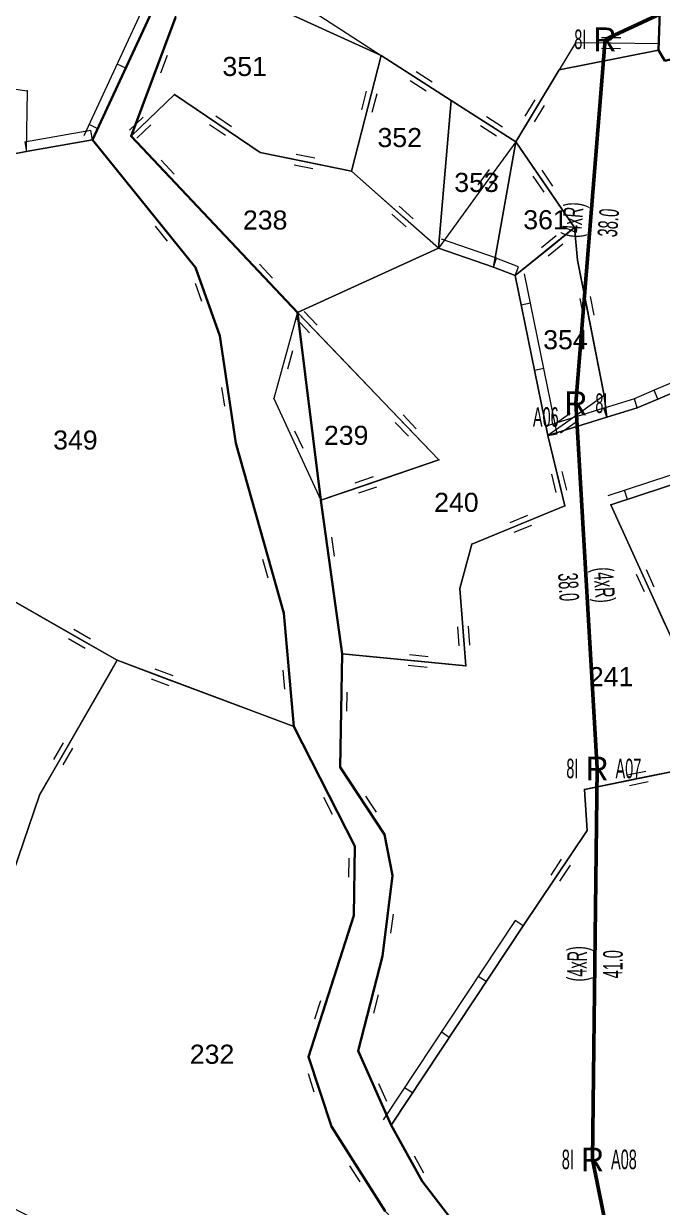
# Model space of a CAD drawing. Header units: millimetres. Extents: x 615240 to 617330, y 4151758 to 4153557.
# Drawn here: x 615533.4 to 615600.4, y 4152303.6 to 4152427.7 of the extents above; entities that cross this region are included whole.
import ezdxf
from ezdxf.enums import TextEntityAlignment as Align
from ezdxf.xclip import XClip

# ---------------------------------------------------------------- set-up
doc = ezdxf.new("R2010")
doc.units = ezdxf.units.MM
doc.header["$XCLIPFRAME"] = 2
for name, color, linetype, lineweight in [('02_ADA_ALN_YENI', 7, 'Continuous', 30), ('03_PARSEL_ALN_ESKI', 18, 'Continuous', 0), ('03_PARSEL_ALN_YENI', 171, 'Continuous', 0), ('03_PARSEL_NO_ESKI', 5, 'Continuous', 0), ('03_PARSEL_SNR_YENI', 5, 'Continuous', 0), ('06_DETAY_SNR_KROKI', 4, 'Continuous', 0), ('07_SNRTIP_GECERLI', 30, 'Continuous', 0), ('07_SNRTIP_SABIT', 18, 'Continuous', 0), ('DIREK_AG_MEVCUT', 3, 'Continuous', 25), ('HAT_AG_HAVAI_MEVCUT', 82, 'Continuous', 50), ('NOKTA_DETAY_YENI', 171, 'Continuous', 0), ('NOKTA_PARSEL_ESKI', 6, 'Continuous', 0), ('NOKTA_PARSEL_YENI', 30, 'Continuous', 0)]:
    doc.layers.add(name, color=color, linetype=linetype, lineweight=lineweight)
doc.styles.add('Direk', font='B_CAD')
doc.styles.get("Standard").update_dxf_attribs({"font": 'Arial'})

# ---------------------------------------------------------------- blocks, each defined once
blk = doc.blocks.new('fggg')
at = {"layer": '02_ADA_ALN_YENI', "color": 252}
for points in [[(615585.82, 4152292.53, 0), (615575.18, 4152306.37, 0), (615571.94, 4152312.25, 0), (615568.48, 4152320.03, 0), (615571.02, 4152329.94, 0), (615572.09, 4152338.39, 0), (615571.23, 4152342.71, 0), (615566.61, 4152349.75, 0), (615566.8, 4152361.64, 0), (615564.58, 4152377.74, 0), (615562.14, 4152397.39, 0), (615544.68, 4152415.86, 0), (615549.34, 4152428.28, 0)], [(615600.09, 4152428.94, 0), (615599.97, 4152424.87, 0), (615600.64, 4152423.77, 0), (615610.85, 4152426.21, 0), (615618.22, 4152426.56, 0), (615621.15, 4152423.31, 0), (615631.77, 4152425.32, 0), (615634.97, 4152426.1, 0), (615639.8, 4152425.08, 0), (615646.73, 4152421.01, 0), (615646.73, 4152421.01, 0), (615659.69, 4152413.07, 0), (615681.67, 4152404.81, 0), (615699.39, 4152395.79, 0)], [(615571.31, 4152303.24, 0), (615565.68, 4152312.1, 0), (615563.27, 4152319.41, 0), (615568.02, 4152334.22, 0), (615568.13, 4152341.49, 0), (615561.73, 4152354, 0), (615560.68, 4152365.88, 0), (615555.65, 4152383.69, 0), (615553.97, 4152394.95, 0), (615551.45, 4152402.12, 0), (615540.65, 4152415.48, 0), (615547.07, 4152429.36, 0)]]:
    blk.add_polyline3d(points, dxfattribs=at)
at = {"layer": '03_PARSEL_ALN_ESKI', "color": 252}
for p in [(615556.89, 4152423.17), (615573.14, 4152415.72), (615581.18, 4152411.02), (615559.04, 4152407.08), (615588.42, 4152407.11), (615590.51, 4152394.54), (615539.15, 4152384.03), (615567.53, 4152384.52), (615579.08, 4152377.5), (615595.3, 4152359.24), (615553.46, 4152319.68)]:
    blk.add_point(p, dxfattribs=at)
at = {"layer": '03_PARSEL_ALN_YENI', "color": 252}
for points in [[(615501.32, 4152441.57, 0), (615510.58, 4152452.95, 0), (615512.73, 4152455.93, 0), (615512.98, 4152456.7, 0), (615522.6, 4152452.03, 0), (615536.75, 4152437.86, 0), (615547.71, 4152439.4, 0), (615547.07, 4152429.36, 0), (615540.65, 4152415.48, 0), (615533.69, 4152414.26, 0), (615529.71, 4152413.48, 0), (615526.38, 4152421.74, 0), (615512.46, 4152428.01, 0), (615499.15, 4152435.13, 0), (615501.32, 4152441.57, 0)], [(615570.88, 4152424.31, 0), (615567.77, 4152412.21, 0), (615558.2, 4152414.14, 0), (615549.25, 4152420.22, 0), (615544.68, 4152415.86, 0), (615549.34, 4152428.28, 0), (615550.07, 4152438.46, 0), (615551.55, 4152445.7, 0), (615557.28, 4152442.44, 0), (615558.71, 4152437.82, 0), (615555.71, 4152434.19, 0), (615559.29, 4152431.85, 0), (615558.93, 4152429.78, 0), (615570.88, 4152424.31, 0)], [(615594.28, 4152388.68, 0), (615591.49, 4152402.88, 0), (615591.16, 4152406.28, 0), (615585.01, 4152415.28, 0), (615589.56, 4152422.81, 0), (615599.97, 4152424.87, 0), (615600.64, 4152423.77, 0), (615610.85, 4152426.21, 0), (615618.22, 4152426.56, 0), (615618.79, 4152422.96, 0), (615619.2, 4152421.43, 0), (615619.87, 4152414.18, 0), (615620.12, 4152413.12, 0), (615622.31, 4152406.28, 0), (615623.99, 4152404.06, 0), (615626.27, 4152400.48, 0), (615612.42, 4152393.7, 0), (615599.9, 4152388.32, 0), (615597.74, 4152387.4, 0), (615594.55, 4152386.42, 0), (615594.28, 4152388.68, 0)], [(615576.89, 4152404.14, 0), (615567.77, 4152412.21, 0), (615570.88, 4152424.31, 0), (615578.24, 4152419.6, 0), (615576.89, 4152404.14, 0)], [(615543.24, 4152360.95, 0), (615521.9, 4152373.12, 0), (615528.23, 4152382.2, 0), (615516.66, 4152391.39, 0), (615526.38, 4152421.74, 0), (615529.71, 4152413.48, 0), (615533.69, 4152414.26, 0), (615540.65, 4152415.48, 0), (615551.45, 4152402.12, 0), (615553.97, 4152394.95, 0), (615555.65, 4152383.69, 0), (615560.68, 4152365.88, 0), (615561.73, 4152354, 0), (615543.24, 4152360.95, 0)], [(615562.14, 4152397.39, 0), (615544.68, 4152415.86, 0), (615549.25, 4152420.22, 0), (615558.2, 4152414.14, 0), (615567.77, 4152412.21, 0), (615576.89, 4152404.14, 0), (615562.14, 4152397.39, 0)], [(615578.24, 4152419.6, 0), (615585.01, 4152415.28, 0), (615582.67, 4152402.13, 0), (615576.89, 4152404.14, 0), (615578.24, 4152419.6, 0)], [(615584.93, 4152401.25, 0), (615582.67, 4152402.13, 0), (615585.01, 4152415.28, 0), (615591.16, 4152406.28, 0), (615584.93, 4152401.25, 0)], [(615591.49, 4152402.88, 0), (615594.28, 4152388.68, 0), (615594.55, 4152386.42, 0), (615588.37, 4152384.49, 0), (615584.93, 4152401.25, 0), (615591.16, 4152406.28, 0), (615591.49, 4152402.88, 0)], [(615576.94, 4152381.94, 0), (615562.14, 4152397.39, 0), (615576.89, 4152404.14, 0), (615582.67, 4152402.13, 0), (615584.93, 4152401.25, 0), (615588.37, 4152384.49, 0), (615590.13, 4152377.13, 0), (615580.4, 4152373.13, 0), (615579.15, 4152368.48, 0), (615579.77, 4152360.38, 0), (615566.8, 4152361.64, 0), (615564.58, 4152377.74, 0), (615576.94, 4152381.94, 0)], [(615564.58, 4152377.74, 0), (615562.14, 4152397.39, 0), (615576.94, 4152381.94, 0), (615564.58, 4152377.74, 0)], [(615603.37, 4152380, 0), (615615.84, 4152384.32, 0), (615631.15, 4152394.72, 0), (615651.4, 4152382.35, 0), (615631.55, 4152367.74, 0), (615611.93, 4152352.62, 0), (615606.88, 4152351.07, 0), (615594.97, 4152377.23, 0), (615603.37, 4152380, 0)], [(615521.9, 4152373.12, 0), (615543.24, 4152360.95, 0), (615535.09, 4152346.81, 0), (615530.61, 4152333.78, 0), (615508.19, 4152337.74, 0), (615494.02, 4152340.02, 0), (615510.09, 4152357.89, 0), (615514.08, 4152362.29, 0), (615521.9, 4152373.12, 0)], [(615564.18, 4152281.89, 0), (615546.97, 4152294.52, 0), (615537.71, 4152300.81, 0), (615527.73, 4152305.88, 0), (615529.52, 4152321.98, 0), (615530.61, 4152333.78, 0), (615535.09, 4152346.81, 0), (615543.24, 4152360.95, 0), (615561.73, 4152354, 0), (615568.13, 4152341.49, 0), (615568.02, 4152334.22, 0), (615563.27, 4152319.41, 0), (615565.68, 4152312.1, 0), (615571.31, 4152303.24, 0), (615582.83, 4152291.11, 0), (615578.65, 4152287.26, 0), (615569.33, 4152278.66, 0), (615564.18, 4152281.89, 0)], [(615603.74, 4152271.38, 0), (615598.9, 4152279.84, 0), (615591.83, 4152284.91, 0), (615585.82, 4152292.53, 0), (615575.18, 4152306.37, 0), (615571.94, 4152312.25, 0), (615585.77, 4152333.12, 0), (615592.48, 4152343.11, 0), (615592.2, 4152347.43, 0), (615602.68, 4152349.55, 0), (615609.02, 4152328.23, 0), (615613.87, 4152311.5, 0), (615617.88, 4152296.52, 0), (615622.56, 4152296.17, 0), (615634.7, 4152300.07, 0), (615653.88, 4152307.25, 0), (615652.15, 4152302.02, 0), (615644.64, 4152297.36, 0), (615641.71, 4152291.59, 0), (615637.16, 4152272.79, 0), (615624.99, 4152249.29, 0), (615616.3, 4152249.79, 0), (615603.74, 4152271.38, 0)]]:
    blk.add_polyline3d(points, close=True, dxfattribs=at)
for points in [[(615600.09, 4152428.94, 0), (615599.97, 4152424.87, 0), (615589.56, 4152422.81, 0), (615585.01, 4152415.28, 0), (615578.24, 4152419.6, 0), (615570.88, 4152424.31, 0), (615558.93, 4152429.78, 0)], [(615603.37, 4152380, 0), (615594.97, 4152377.23, 0), (615606.88, 4152351.07, 0)], [(615602.68, 4152349.55, 0), (615592.2, 4152347.43, 0), (615592.48, 4152343.11, 0), (615585.77, 4152333.12, 0), (615571.94, 4152312.25, 0), (615568.48, 4152320.03, 0), (615571.02, 4152329.94, 0), (615572.09, 4152338.39, 0), (615571.23, 4152342.71, 0), (615566.61, 4152349.75, 0), (615566.8, 4152361.64, 0), (615566.8, 4152361.64, 0), (615579.77, 4152360.38, 0), (615579.15, 4152368.48, 0), (615580.4, 4152373.13, 0), (615590.13, 4152377.13, 0), (615588.37, 4152384.49, 0), (615594.55, 4152386.42, 0), (615597.74, 4152387.4, 0), (615599.9, 4152388.32, 0), (615612.42, 4152393.7, 0)]]:
    blk.add_polyline3d(points, dxfattribs=at)
at = {"layer": '03_PARSEL_SNR_YENI', "color": 252}
for p, q in [((615546.16, 4152429.78, 0.95), (615539.74, 4152415.9, 0.95)), ((615547.07, 4152429.36, 0.95), (615544.13, 4152423, 0.95)), ((615549.34, 4152428.28, 0.95), (615547.59, 4152423.6, 0.95)), ((615544.13, 4152423, 0.95), (615543.22, 4152423.42, 0.95)), ((615547.59, 4152423.6, 0.95), (615544.68, 4152415.86, 0.95)), ((615548.46, 4152424.33, 0.95), (615547.76, 4152422.46, 0.95)), ((615570.88, 4152424.31, 0.95), (615569.63, 4152419.46, 0.95)), ((615570.88, 4152424.31, 0.95), (615575.09, 4152421.62, 0.95)), ((615544.13, 4152423, 0.95), (615541.19, 4152416.65, 0.95)), ((615574.55, 4152422.63, 0.95), (615576.24, 4152421.55, 0.95)), ((615573.95, 4152421.68, 0.95), (615575.63, 4152420.6, 0.95)), ((615575.09, 4152421.62, 0.95), (615578.24, 4152419.6, 0.95)), ((615549.25, 4152420.22, 0.95), (615545.63, 4152416.76, 0.95)), ((615554.06, 4152416.95, 0.95), (615549.25, 4152420.22, 0.95)), ((615569.34, 4152420.57, 0.95), (615568.84, 4152418.64, 0.95)), ((615570.43, 4152420.29, 0.95), (615569.93, 4152418.36, 0.95)), ((615569.63, 4152419.46, 0.95), (615567.77, 4152412.21, 0.95)), ((615578.24, 4152419.6, 0.95), (615582.46, 4152416.91, 0.95)), ((615545.96, 4152417.86, 0.95), (615544.52, 4152416.48, 0.95)), ((615555.21, 4152416.85, 0.95), (615553.55, 4152417.97, 0.95)), ((615581.92, 4152417.92, 0.95), (615583.6, 4152416.85, 0.95)), ((615540.47, 4152416.47, 0.95), (615533.51, 4152415.24, 0.95)), ((615541.19, 4152416.65, 0.95), (615540.28, 4152417.07, 0.95)), ((615540.65, 4152415.48, 0.95), (615540.47, 4152416.47, 0.95)), ((615541.19, 4152416.65, 0.95), (615540.65, 4152415.48, 0.95)), ((615545.63, 4152416.76, 0.95), (615544.68, 4152415.86, 0.95)), ((615546.74, 4152417.05, 0.95), (615545.29, 4152415.67, 0.95)), ((615554.58, 4152415.92, 0.95), (615552.92, 4152417.04, 0.95)), ((615558.2, 4152414.14, 0.95), (615554.06, 4152416.95, 0.95)), ((615581.31, 4152416.97, 0.95), (615583, 4152415.9, 0.95)), ((615582.46, 4152416.91, 0.95), (615585.01, 4152415.28, 0.95)), ((615533.75, 4152414.27, 0.95), (615533.58, 4152415.26, 0.95)), ((615540.65, 4152415.48, 0.95), (615533.75, 4152414.27, 0.95)), ((615542.02, 4152413.79, 0.95), (615540.65, 4152415.48, 0.95)), ((615544.68, 4152415.86, 0.95), (615548.12, 4152412.23, 0.95)), ((615585.01, 4152415.28, 0.95), (615587.83, 4152411.15, 0.95)), ((615533.75, 4152414.27, 0.95), (615533.69, 4152414.26, 0.95)), ((615548.31, 4152406.01, 0.95), (615542.02, 4152413.79, 0.95)), ((615562.86, 4152413.2, 0.95), (615558.2, 4152414.14, 0.95)), ((615563.96, 4152413.55, 0.95), (615562, 4152413.95, 0.95)), ((615547.84, 4152413.34, 0.95), (615549.21, 4152411.89, 0.95)), ((615548.12, 4152412.23, 0.95), (615554.99, 4152404.96, 0.95)), ((615563.73, 4152412.45, 0.95), (615561.77, 4152412.84, 0.95)), ((615567.77, 4152412.21, 0.95), (615562.86, 4152413.2, 0.95)), ((615573.14, 4152407.45, 0.95), (615567.77, 4152412.21, 0.95)), ((615587.73, 4152412.29, 0.95), (615588.86, 4152410.64, 0.95)), ((615586.8, 4152411.66, 0.95), (615587.93, 4152410.01, 0.95)), ((615587.83, 4152411.15, 0.95), (615591.16, 4152406.28, 0.95)), ((615574.26, 4152407.21, 0.95), (615572.77, 4152408.54, 0.95)), ((615573.52, 4152406.37, 0.95), (615572.02, 4152407.69, 0.95)), ((615576.89, 4152404.14, 0.95), (615573.14, 4152407.45, 0.95)), ((615548.5, 4152404.88, 0.95), (615547.24, 4152406.44, 0.95)), ((615551.45, 4152402.12, 0.95), (615548.31, 4152406.01, 0.95)), ((615588.82, 4152404.39, 0.95), (615591.16, 4152406.28, 0.95)), ((615591.16, 4152406.28, 0.95), (615591.49, 4152402.88, 0.95)), ((615554.99, 4152404.96, 0.95), (615558.42, 4152401.32, 0.95)), ((615583, 4152403.08, 0.95), (615577.22, 4152405.09, 0.95)), ((615587.69, 4152404.2, 0.95), (615589.25, 4152405.46, 0.95)), ((615582.67, 4152402.13, 0.95), (615576.89, 4152404.14, 0.95)), ((615584.93, 4152401.25, 0.95), (615588.82, 4152404.39, 0.95)), ((615588.4, 4152403.33, 0.95), (615589.95, 4152404.58, 0.95)), ((615558.14, 4152402.44, 0.95), (615559.51, 4152400.98, 0.95)), ((615582.67, 4152402.13, 0.95), (615583, 4152403.08, 0.95)), ((615585.3, 4152402.18, 0.95), (615583.03, 4152403.06, 0.95)), ((615591.49, 4152402.88, 0.95), (615592.45, 4152397.97, 0.95)), ((615552.31, 4152399.67, 0.95), (615551.45, 4152402.12, 0.95)), ((615558.42, 4152401.32, 0.95), (615562.14, 4152397.39, 0.95)), ((615584.93, 4152401.25, 0.95), (615582.67, 4152402.13, 0.95)), ((615584.93, 4152401.25, 0.95), (615585.3, 4152402.18, 0.95)), ((615585.56, 4152398.21, 0.95), (615584.93, 4152401.25, 0.95)), ((615589.35, 4152384.69, 0.95), (615585.91, 4152401.45, 0.95)), ((615552.11, 4152398.54, 0.95), (615551.45, 4152400.43, 0.95)), ((615553.97, 4152394.95, 0.95), (615552.31, 4152399.67, 0.95)), ((615591.71, 4152398.85, 0.95), (615592.09, 4152396.88, 0.95)), ((615592.81, 4152399.06, 0.95), (615593.2, 4152397.1, 0.95)), ((615563.1, 4152396.38, 0.95), (615562.14, 4152397.39, 0.95)), ((615564.2, 4152396.05, 0.95), (615562.82, 4152397.49, 0.95)), ((615585.56, 4152398.21, 0.95), (615586.54, 4152398.41, 0.95)), ((615586.97, 4152391.35, 0.95), (615585.56, 4152398.21, 0.95)), ((615592.45, 4152397.97, 0.95), (615594.28, 4152388.68, 0.95)), ((615563.39, 4152395.27, 0.95), (615562.01, 4152396.71, 0.95)), ((615566.56, 4152392.77, 0.95), (615563.1, 4152396.38, 0.95)), ((615554.91, 4152388.63, 0.95), (615553.97, 4152394.95, 0.95)), ((615612.03, 4152394.62, 0.95), (615599.51, 4152389.24, 0.95)), ((615573.48, 4152385.55, 0.95), (615566.56, 4152392.77, 0.95)), ((615586.97, 4152391.35, 0.95), (615587.95, 4152391.55, 0.95)), ((615588.37, 4152384.49, 0.95), (615586.97, 4152391.35, 0.95)), ((615605.99, 4152390.94, 0.95), (615599.9, 4152388.32, 0.95)), ((615554.5, 4152387.56, 0.95), (615554.21, 4152389.54, 0.95)), ((615555.65, 4152383.69, 0.95), (615554.91, 4152388.63, 0.95)), ((615599.51, 4152389.24, 0.95), (615597.35, 4152388.31, 0.95)), ((615599.9, 4152388.32, 0.95), (615599.51, 4152389.24, 0.95)), ((615597.45, 4152388.35, 0.95), (615594.26, 4152387.38, 0.95)), ((615597.74, 4152387.4, 0.95), (615594.55, 4152386.42, 0.95)), ((615597.74, 4152387.4, 0.95), (615597.45, 4152388.35, 0.95)), ((615599.9, 4152388.32, 0.95), (615597.74, 4152387.4, 0.95)), ((615574.58, 4152385.21, 0.95), (615573.19, 4152386.66, 0.95)), ((615594.25, 4152387.38, 0.95), (615588.07, 4152385.45, 0.95)), ((615594.55, 4152386.42, 0.95), (615588.37, 4152384.49, 0.95)), ((615594.55, 4152386.42, 0.95), (615594.25, 4152387.38, 0.95)), ((615573.76, 4152384.43, 0.95), (615572.38, 4152385.88, 0.95)), ((615576.94, 4152381.94, 0.95), (615573.48, 4152385.55, 0.95)), ((615556.6, 4152380.31, 0.95), (615555.65, 4152383.69, 0.95)), ((615588.37, 4152384.49, 0.95), (615589.35, 4152384.69, 0.95)), ((615588.37, 4152384.49, 0.95), (615589.54, 4152379.63, 0.95)), ((615569.31, 4152379.35, 0.95), (615576.94, 4152381.94, 0.95)), ((615559.32, 4152370.69, 0.95), (615556.6, 4152380.31, 0.95)), ((615568.18, 4152379.56, 0.95), (615570.08, 4152380.2, 0.95)), ((615588.76, 4152380.47, 0.95), (615589.22, 4152378.52, 0.95)), ((615589.85, 4152380.73, 0.95), (615590.31, 4152378.79, 0.95)), ((615603.06, 4152380.95, 0.95), (615594.66, 4152378.18, 0.95)), ((615603.37, 4152380, 0.95), (615596.72, 4152377.81, 0.95)), ((615564.58, 4152377.74, 0.95), (615569.31, 4152379.35, 0.95)), ((615568.55, 4152378.49, 0.95), (615570.44, 4152379.13, 0.95)), ((615589.54, 4152379.63, 0.95), (615590.13, 4152377.13, 0.95)), ((615596.72, 4152377.81, 0.95), (615596.41, 4152378.76, 0.95)), ((615564.58, 4152377.74, 0.95), (615565.26, 4152372.79, 0.95)), ((615596.72, 4152377.81, 0.95), (615594.97, 4152377.23, 0.95)), ((615590.13, 4152377.13, 0.95), (615585.51, 4152375.23, 0.95)), ((615598.59, 4152369.28, 0.95), (615594.97, 4152377.23, 0.95)), ((615585.51, 4152375.23, 0.95), (615580.4, 4152373.13, 0.95)), ((615586.22, 4152376.13, 0.95), (615584.37, 4152375.37, 0.95)), ((615586.65, 4152375.09, 0.95), (615584.8, 4152374.33, 0.95)), ((615565.68, 4152373.85, 0.95), (615565.96, 4152371.87, 0.95)), ((615565.26, 4152372.79, 0.95), (615566.63, 4152362.88, 0.95)), ((615580.4, 4152373.13, 0.95), (615579.15, 4152368.48, 0.95)), ((615559.05, 4152369.57, 0.95), (615558.5, 4152371.5, 0.95)), ((615526.24, 4152370.64, 0.95), (615534.93, 4152365.69, 0.95)), ((615560.68, 4152365.88, 0.95), (615559.32, 4152370.69, 0.95)), ((615599.52, 4152368.6, 0.95), (615598.69, 4152370.42, 0.95)), ((615598.5, 4152368.13, 0.95), (615597.67, 4152369.95, 0.95)), ((615600.66, 4152364.72, 0.95), (615598.59, 4152369.28, 0.95)), ((615579.15, 4152368.48, 0.95), (615579.53, 4152363.5, 0.95)), ((615534.93, 4152365.69, 0.95), (615539.27, 4152363.21, 0.95)), ((615561.29, 4152358.99, 0.95), (615560.68, 4152365.88, 0.95)), ((615538.68, 4152364.2, 0.95), (615540.42, 4152363.21, 0.95)), ((615578.89, 4152364.45, 0.95), (615579.04, 4152362.46, 0.95)), ((615580.01, 4152364.54, 0.95), (615580.16, 4152362.55, 0.95)), ((615538.13, 4152363.22, 0.95), (615539.86, 4152362.23, 0.95)), ((615539.27, 4152363.21, 0.95), (615543.24, 4152360.95, 0.95)), ((615566.63, 4152362.88, 0.95), (615566.8, 4152361.64, 0.95)), ((615579.53, 4152363.5, 0.95), (615579.77, 4152360.38, 0.95)), ((615566.8, 4152361.64, 0.95), (615566.72, 4152356.64, 0.95)), ((615574.79, 4152360.86, 0.95), (615566.8, 4152361.64, 0.95)), ((615575.84, 4152361.33, 0.95), (615573.85, 4152361.52, 0.95)), ((615542.58, 4152359.81, 0.95), (615543.24, 4152360.95, 0.95)), ((615543.24, 4152360.95, 0.95), (615547.92, 4152359.19, 0.95)), ((615575.73, 4152360.21, 0.95), (615573.74, 4152360.4, 0.95)), ((615579.77, 4152360.38, 0.95), (615574.79, 4152360.86, 0.95)), ((615537.59, 4152351.15, 0.95), (615542.58, 4152359.81, 0.95)), ((615546.78, 4152359.02, 0.95), (615548.65, 4152358.32, 0.95)), ((615547.18, 4152360.07, 0.95), (615549.05, 4152359.37, 0.95)), ((615547.92, 4152359.19, 0.95), (615557.28, 4152355.68, 0.95)), ((615560.81, 4152357.94, 0.95), (615560.64, 4152359.93, 0.95)), ((615561.73, 4152354, 0.95), (615561.29, 4152358.99, 0.95)), ((615567.3, 4152357.63, 0.95), (615567.27, 4152355.63, 0.95)), ((615566.72, 4152356.64, 0.95), (615566.61, 4152349.75, 0.95)), ((615557.28, 4152355.68, 0.95), (615561.73, 4152354, 0.95)), ((615565.86, 4152345.94, 0.95), (615561.73, 4152354, 0.95)), ((615536.6, 4152350.56, 0.95), (615537.6, 4152352.29, 0.95)), ((615537.58, 4152350, 0.95), (615538.57, 4152351.73, 0.95)), ((615535.09, 4152346.81, 0.95), (615537.59, 4152351.15, 0.95)), ((615566.61, 4152349.75, 0.95), (615569.35, 4152345.57, 0.95)), ((615598.64, 4152349.31, 0.95), (615596.68, 4152348.92, 0.95)), ((615602.68, 4152349.55, 0.95), (615597.78, 4152348.56, 0.95)), ((615597.78, 4152348.56, 0.95), (615592.2, 4152347.43, 0.95)), ((615598.87, 4152348.21, 0.95), (615596.91, 4152347.81, 0.95)), ((615532.24, 4152338.51, 0.95), (615535.09, 4152346.81, 0.95)), ((615565.81, 4152344.79, 0.95), (615564.9, 4152346.57, 0.95)), ((615569.27, 4152346.72, 0.95), (615570.37, 4152345.04, 0.95)), ((615592.2, 4152347.43, 0.95), (615592.48, 4152343.11, 0.95)), ((615568.13, 4152341.49, 0.95), (615565.86, 4152345.94, 0.95)), ((615569.35, 4152345.57, 0.95), (615571.23, 4152342.71, 0.95)), ((615592.48, 4152343.11, 0.95), (615589.69, 4152338.96, 0.95)), ((615571.23, 4152342.71, 0.95), (615572.09, 4152338.39, 0.95)), ((615568.1, 4152339.22, 0.95), (615568.13, 4152341.49, 0.95)), ((615567.52, 4152338.23, 0.95), (615567.55, 4152340.23, 0.95)), ((615568.02, 4152334.22, 0.95), (615568.1, 4152339.22, 0.95)), ((615589.78, 4152340.11, 0.95), (615588.67, 4152338.45, 0.95)), ((615590.72, 4152339.48, 0.95), (615589.6, 4152337.82, 0.95)), ((615572.09, 4152338.39, 0.95), (615571.46, 4152333.43, 0.95)), ((615589.69, 4152338.96, 0.95), (615585.77, 4152333.12, 0.95)), ((615567.85, 4152333.69, 0.95), (615568.02, 4152334.22, 0.95)), ((615572.14, 4152334.35, 0.95), (615571.89, 4152332.37, 0.95)), ((615564.8, 4152324.17, 0.95), (615567.85, 4152333.69, 0.95)), ((615571.46, 4152333.43, 0.95), (615571.02, 4152329.94, 0.95)), ((615584.93, 4152333.68, 0.95), (615571.11, 4152312.81, 0.95)), ((615585.77, 4152333.12, 0.95), (615581.9, 4152327.29, 0.95)), ((615585.77, 4152333.12, 0.95), (615584.93, 4152333.68, 0.95)), ((615571.02, 4152329.94, 0.95), (615569.78, 4152325.09, 0.95)), ((615581.9, 4152327.29, 0.95), (615578.03, 4152321.45, 0.95)), ((615581.9, 4152327.29, 0.95), (615581.07, 4152327.84, 0.95)), ((615570.57, 4152325.92, 0.95), (615570.08, 4152323.98, 0.95)), ((615563.27, 4152319.41, 0.95), (615564.8, 4152324.17, 0.95)), ((615563.96, 4152323.39, 0.95), (615564.57, 4152325.3, 0.95)), ((615569.78, 4152325.09, 0.95), (615568.48, 4152320.03, 0.95)), ((615578.03, 4152321.45, 0.95), (615577.2, 4152322.01, 0.95)), ((615578.03, 4152321.45, 0.95), (615574.17, 4152315.62, 0.95)), ((615564.11, 4152316.85, 0.95), (615563.27, 4152319.41, 0.95)), ((615568.48, 4152320.03, 0.95), (615570.52, 4152315.46, 0.95)), ((615563.89, 4152315.72, 0.95), (615563.27, 4152317.62, 0.95)), ((615565.68, 4152312.1, 0.95), (615564.11, 4152316.85, 0.95)), ((615570.62, 4152316.6, 0.95), (615571.44, 4152314.77, 0.95)), ((615574.17, 4152315.62, 0.95), (615571.94, 4152312.25, 0.95)), ((615574.17, 4152315.62, 0.95), (615573.34, 4152316.17, 0.95)), ((615570.52, 4152315.46, 0.95), (615571.94, 4152312.25, 0.95)), ((615568.63, 4152307.46, 0.95), (615565.68, 4152312.1, 0.95)), ((615571.94, 4152312.25, 0.95), (615574.35, 4152307.87, 0.95)), ((615574.36, 4152309.02, 0.95), (615575.33, 4152307.27, 0.95)), ((615568.69, 4152306.31, 0.95), (615567.62, 4152308, 0.95)), ((615571.31, 4152303.24, 0.95), (615568.63, 4152307.46, 0.95)), ((615574.35, 4152307.87, 0.95), (615575.18, 4152306.37, 0.95)), ((615575.18, 4152306.37, 0.95), (615578.22, 4152302.41, 0.95))]:
    blk.add_line(p, q, dxfattribs=at)
for p in [(615570.88, 4152424.31, 639.4), (615570.88, 4152424.31, 639.4), (615549.25, 4152420.22, 637.63), (615549.25, 4152420.22, 637.63), (615578.24, 4152419.6, 639.4), (615578.24, 4152419.6, 639.71), (615540.65, 4152415.48, 638.29), (615540.65, 4152415.48, 638.29), (615540.65, 4152415.48, 638.29), (615544.68, 4152415.86, 634.27), (615544.68, 4152415.86, 634.27), (615544.68, 4152415.86, 634.27), (615585.01, 4152415.28, 639.71), (615585.01, 4152415.28, 639.71), (615533.69, 4152414.26, 639.29), (615558.2, 4152414.14, 636.41), (615558.2, 4152414.14, 636.41), (615567.77, 4152412.21, 638.18), (615567.77, 4152412.21, 638.18), (615567.77, 4152412.21, 638.18), (615591.16, 4152406.28, 638.81), (615591.16, 4152406.28, 638.81), (615591.16, 4152406.28, 638.81), (615576.89, 4152404.14, 637.91), (615576.89, 4152404.14, 637.91), (615591.49, 4152402.88, 638.49), (615591.49, 4152402.88, 638.49), (615551.45, 4152402.12, 632.78), (615551.45, 4152402.12, 632.78), (615582.67, 4152402.13, 636.54), (615582.67, 4152402.13, 637.91), (615584.93, 4152401.25, 636.54), (615584.93, 4152401.25, 636.54), (615584.93, 4152401.25, 636.54), (615562.14, 4152397.39, 632.97), (615562.14, 4152397.39, 632.97), (615553.97, 4152394.95, 632.76), (615553.97, 4152394.95, 632.76), (615594.28, 4152388.68, 637.48), (615597.74, 4152387.4, 636.31), (615597.74, 4152387.4, 636.31), (615599.9, 4152388.32, 636.37), (615599.9, 4152388.32, 636.31), (615594.55, 4152386.42, 636.31), (615594.55, 4152386.42, 635.95), (615555.65, 4152383.69, 631.03), (615555.65, 4152383.69, 631.03), (615588.37, 4152384.49, 635.95), (615588.37, 4152384.49, 635.95), (615588.37, 4152384.49, 635.95), (615576.94, 4152381.94, 633.32), (615576.94, 4152381.94, 633.32), (615564.58, 4152377.74, 630.06), (615564.58, 4152377.74, 630.06), (615590.13, 4152377.13, 634.04), (615590.13, 4152377.13, 634.04), (615594.97, 4152377.23, 633.77), (615594.97, 4152377.23, 633.77), (615580.4, 4152373.13, 632.44), (615580.4, 4152373.13, 632.44), (615579.15, 4152368.48, 632.38), (615579.15, 4152368.48, 632.38), (615560.68, 4152365.88, 629.69), (615560.68, 4152365.88, 629.69), (615566.8, 4152361.64, 628.31), (615566.8, 4152361.64, 628.31), (615566.8, 4152361.64, 628.31), (615543.24, 4152360.95, 634.6), (615543.24, 4152360.95, 634.6), (615543.24, 4152360.95, 634.6), (615579.77, 4152360.38, 632.07), (615579.77, 4152360.38, 632.07), (615561.73, 4152354, 628.84), (615561.73, 4152354, 628.84), (615561.73, 4152354, 628.84), (615566.61, 4152349.75, 625.11), (615566.61, 4152349.75, 625.11), (615535.09, 4152346.81, 633.6), (615535.09, 4152346.81, 633.6), (615592.2, 4152347.43, 628.72), (615592.2, 4152347.43, 628.72), (615592.48, 4152343.11, 627.47), (615592.48, 4152343.11, 627.47), (615571.23, 4152342.71, 624.48), (615571.23, 4152342.71, 624.48), (615568.13, 4152341.49, 625.18), (615568.13, 4152341.49, 625.18), (615572.09, 4152338.39, 623.08), (615572.09, 4152338.39, 623.08), (615568.02, 4152334.22, 625.11), (615568.02, 4152334.22, 625.11), (615585.77, 4152333.12, 624.66), (615585.77, 4152333.12, 624.66), (615571.02, 4152329.94, 623.08), (615571.02, 4152329.94, 623.08), (615563.27, 4152319.41, 624.31), (615563.27, 4152319.41, 624.31), (615568.48, 4152320.03, 622.45), (615568.48, 4152320.03, 622.45), (615565.68, 4152312.1, 622.22), (615565.68, 4152312.1, 622.22), (615571.94, 4152312.25, 621.31), (615571.94, 4152312.25, 621.31), (615571.94, 4152312.25, 621.31), (615575.18, 4152306.37, 620.82), (615575.18, 4152306.37, 620.82)]:
    blk.add_point(p, dxfattribs=at)
at = {"layer": '06_DETAY_SNR_KROKI', "color": 252}
for p, q in [((615559.29, 4152431.85, 640.46), (615570.88, 4152424.31, 639.4)), ((615596, 4152426.15, 0.95), (615594, 4152426.18, 0.95)), ((615591.28, 4152425.65, 0.95), (615589.56, 4152422.81, 0.95)), ((615594.99, 4152425.6, 0.95), (615591.28, 4152425.65, 0.95)), ((615595.98, 4152425.02, 0.95), (615593.98, 4152425.05, 0.95)), ((615599.99, 4152425.53, 0.95), (615594.99, 4152425.6, 0.95)), ((615589.56, 4152422.81, 0.95), (615586.97, 4152418.53, 0.95)), ((615526.38, 4152421.74, 643.64), (615533.81, 4152420.6, 641.06)), ((615533.81, 4152420.6, 641.06), (615533.69, 4152414.26, 639.29)), ((615587.01, 4152419.68, 0.95), (615585.97, 4152417.96, 0.95)), ((615586.97, 4152418.53, 0.95), (615585.01, 4152415.28, 0.95)), ((615587.97, 4152419.09, 0.95), (615586.94, 4152417.38, 0.95)), ((615585.01, 4152415.28, 0.95), (615582.06, 4152411.24, 0.95)), ((615582.2, 4152412.38, 0.95), (615581.02, 4152410.76, 0.95)), ((615582.06, 4152411.24, 0.95), (615576.89, 4152404.14, 0.95)), ((615583.11, 4152411.72, 0.95), (615581.93, 4152410.1, 0.95)), ((615562.14, 4152397.39, 0.95), (615560.8, 4152392.57, 0.95)), ((615560.8, 4152392.57, 0.95), (615559.64, 4152388.37, 0.95)), ((615561.61, 4152393.38, 0.95), (615561.08, 4152391.45, 0.95)), ((615594.28, 4152388.68, 0.95), (615590.2, 4152385.79, 0.95)), ((615559.64, 4152388.37, 0.95), (615561.74, 4152383.84, 0.95)), ((615590.69, 4152386.82, 0.95), (615589.06, 4152385.67, 0.95)), ((615561.83, 4152384.98, 0.95), (615562.68, 4152383.17, 0.95)), ((615590.2, 4152385.79, 0.95), (615588.37, 4152384.49, 0.95)), ((615591.34, 4152385.91, 0.95), (615589.71, 4152384.75, 0.95)), ((615561.74, 4152383.84, 0.95), (615564.58, 4152377.74, 0.95))]:
    blk.add_line(p, q, dxfattribs=at)
for p in [(615591.28, 4152425.65, 641.82), (615591.28, 4152425.65, 641.82), (615599.99, 4152425.53, 641.59), (615589.56, 4152422.81, 639.71), (615589.56, 4152422.81, 641.82), (615585.01, 4152415.28, 639.71), (615585.01, 4152415.28, 639.71), (615576.89, 4152404.14, 637.91), (615562.14, 4152397.39, 632.97), (615594.28, 4152388.68, 637.48), (615559.64, 4152388.37, 630.35), (615559.64, 4152388.37, 630.35), (615588.37, 4152384.49, 635.95), (615564.58, 4152377.74, 630.06)]:
    blk.add_point(p, dxfattribs=at)
at = {"layer": '07_SNRTIP_GECERLI', "color": 252}
for points in [[(615558.93, 4152429.78, 0), (615570.88, 4152424.31, 0)], [(615599.97, 4152424.87, 641.59), (615600.09, 4152428.94, 0)], [(615599.97, 4152424.87, 641.59), (615589.56, 4152422.81, 0)], [(615599.97, 4152424.87, 641.59), (615600.64, 4152423.77, 0)], [(615533.69, 4152414.26, 639.29), (615529.71, 4152413.48, 0), (615526.38, 4152421.74, 643.64)], [(615576.89, 4152404.14, 0), (615578.24, 4152419.6, 0)], [(615585.01, 4152415.28, 0), (615582.67, 4152402.13, 0)], [(615562.14, 4152397.39, 632.97), (615576.89, 4152404.14, 637.91)], [(615564.58, 4152377.74, 630.06), (615562.14, 4152397.39, 632.97)], [(615594.55, 4152386.42, 0), (615594.28, 4152388.68, 637.48)]]:
    blk.add_polyline3d(points, dxfattribs=at)
at = {"layer": '07_SNRTIP_SABIT', "color": 252}
for points in [[(615551.55, 4152445.7, 641.19), (615550.07, 4152438.46, 640.1), (615549.34, 4152428.28, 638.33), (615544.68, 4152415.86, 634.27)], [(615547.71, 4152439.4, 641.94), (615547.07, 4152429.36, 638.82), (615540.65, 4152415.48, 638.29)], [(615567.77, 4152412.21, 638.18), (615570.88, 4152424.31, 639.4)], [(615578.24, 4152419.6, 0), (615570.88, 4152424.31, 639.4)], [(615589.56, 4152422.81, 0), (615585.01, 4152415.28, 639.71)], [(615544.68, 4152415.86, 634.27), (615549.25, 4152420.22, 637.63)], [(615549.25, 4152420.22, 637.63), (615558.2, 4152414.14, 636.41), (615567.77, 4152412.21, 638.18)], [(615585.01, 4152415.28, 639.71), (615578.24, 4152419.6, 0)], [(615540.65, 4152415.48, 638.29), (615533.69, 4152414.26, 639.29)], [(615540.65, 4152415.48, 638.29), (615551.45, 4152402.12, 632.78), (615553.97, 4152394.95, 632.76), (615555.65, 4152383.69, 631.03), (615560.68, 4152365.88, 629.69), (615561.73, 4152354, 628.84)], [(615544.68, 4152415.86, 634.27), (615562.14, 4152397.39, 632.97)], [(615585.01, 4152415.28, 639.71), (615591.16, 4152406.28, 638.81)], [(615567.77, 4152412.21, 638.18), (615576.89, 4152404.14, 637.91)], [(615584.93, 4152401.25, 636.54), (615591.16, 4152406.28, 638.81)], [(615591.16, 4152406.28, 638.81), (615591.49, 4152402.88, 638.49), (615594.28, 4152388.68, 637.48)], [(615576.89, 4152404.14, 637.91), (615582.67, 4152402.13, 0)], [(615582.67, 4152402.13, 0), (615584.93, 4152401.25, 636.54)], [(615584.93, 4152401.25, 636.54), (615588.37, 4152384.49, 635.95)], [(615599.9, 4152388.32, 0), (615612.42, 4152393.7, 636.37), (615626.27, 4152400.48, 639.78)], [(615576.94, 4152381.94, 633.32), (615562.14, 4152397.39, 632.97)], [(615631.15, 4152394.72, 636.27), (615615.84, 4152384.32, 636.79), (615603.37, 4152380, 635.88), (615594.97, 4152377.23, 633.77)], [(615594.55, 4152386.42, 0), (615597.74, 4152387.4, 636.31), (615599.9, 4152388.32, 636.31)], [(615588.37, 4152384.49, 635.95), (615594.55, 4152386.42, 0)], [(615579.77, 4152360.38, 632.07), (615579.15, 4152368.48, 632.38), (615580.4, 4152373.13, 632.44), (615590.13, 4152377.13, 634.04), (615588.37, 4152384.49, 635.95)], [(615564.58, 4152377.74, 630.06), (615576.94, 4152381.94, 633.32)], [(615564.58, 4152377.74, 630.06), (615566.8, 4152361.64, 628.31)], [(615594.97, 4152377.23, 633.77), (615606.88, 4152351.07, 629.54)], [(615543.24, 4152360.95, 634.6), (615521.9, 4152373.12, 645.87)], [(615566.8, 4152361.64, 628.31), (615566.61, 4152349.75, 625.11), (615571.23, 4152342.71, 624.48), (615572.09, 4152338.39, 623.08), (615571.02, 4152329.94, 623.08), (615568.48, 4152320.03, 622.45), (615571.94, 4152312.25, 621.31)], [(615566.8, 4152361.64, 628.31), (615579.77, 4152360.38, 632.07)], [(615530.61, 4152333.78, 633.98), (615535.09, 4152346.81, 633.6), (615543.24, 4152360.95, 634.6)], [(615543.24, 4152360.95, 634.6), (615561.73, 4152354, 628.84)], [(615561.73, 4152354, 628.84), (615568.13, 4152341.49, 625.18), (615568.02, 4152334.22, 625.11), (615563.27, 4152319.41, 624.31), (615565.68, 4152312.1, 622.22), (615571.31, 4152303.24, 620.98), (615582.83, 4152291.11, 619.09)], [(615571.94, 4152312.25, 621.31), (615585.77, 4152333.12, 624.66), (615592.48, 4152343.11, 627.47), (615592.2, 4152347.43, 628.72), (615602.68, 4152349.55, 630.14)], [(615571.94, 4152312.25, 621.31), (615575.18, 4152306.37, 620.82), (615585.82, 4152292.53, 619.62), (615591.83, 4152284.91, 618.44), (615598.9, 4152279.84, 617.56), (615603.74, 4152271.38, 616.77), (615616.3, 4152249.79, 617.11), (615624.99, 4152249.29, 615.47)]]:
    blk.add_polyline3d(points, dxfattribs=at)
at = {"layer": 'NOKTA_DETAY_YENI', "color": 252}
for p in [(615591.28, 4152425.65, 641.82), (615599.99, 4152425.53), (615533.81, 4152420.6, 641.06), (615559.64, 4152388.37, 630.35)]:
    blk.add_point(p, dxfattribs=at)
at = {"layer": 'NOKTA_PARSEL_ESKI', "color": 252}
blk.add_point((615599.97, 4152424.87, 641.59), dxfattribs=at)
at = {"layer": 'NOKTA_PARSEL_YENI', "color": 252}
for p in [(615570.88, 4152424.31, 639.4), (615589.56, 4152422.81), (615549.25, 4152420.22, 637.63), (615578.24, 4152419.6), (615540.65, 4152415.48, 638.29), (615544.68, 4152415.86, 634.27), (615585.01, 4152415.28, 639.71), (615533.69, 4152414.26, 639.29), (615558.2, 4152414.14, 636.41), (615567.77, 4152412.21, 638.18), (615591.16, 4152406.28, 638.81), (615576.89, 4152404.14, 637.91), (615591.49, 4152402.88, 638.49), (615551.45, 4152402.12, 632.78), (615582.67, 4152402.13), (615584.93, 4152401.25, 636.54), (615562.14, 4152397.39, 632.97), (615553.97, 4152394.95, 632.76), (615594.28, 4152388.68, 637.48), (615597.74, 4152387.4, 636.31), (615599.9, 4152388.32), (615594.55, 4152386.42), (615555.65, 4152383.69, 631.03), (615588.37, 4152384.49, 635.95), (615576.94, 4152381.94, 633.32), (615564.58, 4152377.74, 630.06), (615590.13, 4152377.13, 634.04), (615594.97, 4152377.23, 633.77), (615580.4, 4152373.13, 632.44), (615579.15, 4152368.48, 632.38), (615560.68, 4152365.88, 629.69), (615566.8, 4152361.64, 628.31), (615543.24, 4152360.95, 634.6), (615579.77, 4152360.38, 632.07), (615561.73, 4152354, 628.84), (615566.61, 4152349.75, 625.11), (615535.09, 4152346.81, 633.6), (615592.2, 4152347.43, 628.72), (615592.48, 4152343.11, 627.47), (615571.23, 4152342.71, 624.48), (615568.13, 4152341.49, 625.18), (615572.09, 4152338.39, 623.08), (615568.02, 4152334.22, 625.11), (615585.77, 4152333.12, 624.66), (615571.02, 4152329.94, 623.08), (615563.27, 4152319.41, 624.31), (615568.48, 4152320.03, 622.45), (615565.68, 4152312.1, 622.22), (615571.94, 4152312.25, 621.31), (615575.18, 4152306.37, 620.82)]:
    blk.add_point(p, dxfattribs=at)
at = {"layer": '03_PARSEL_NO_ESKI', "color": 252}
for s, p in [('351', (615554.26, 4152422.17)), ('352', (615570.51, 4152414.72)), ('353', (615578.56, 4152410.02)), ('238', (615556.41, 4152406.08)), ('361', (615585.79, 4152406.11)), ('354', (615587.88, 4152393.54)), ('349', (615536.52, 4152383.03)), ('239', (615564.9, 4152383.52)), ('240', (615576.45, 4152376.5)), ('241', (615592.67, 4152358.24)), ('232', (615550.84, 4152318.68))]:
    blk.add_text(s, height=2, dxfattribs=at).set_placement(p)

msp = doc.modelspace()

# ---------------------------------------------------------------- linework, layer by layer
at = {"layer": 'HAT_AG_HAVAI_MEVCUT'}
for p, q in [((615611.5, 4152433.99), (615594.36, 4152426)), ((615594.36, 4152426), (615591.31, 4152387.88)), ((615593.53, 4152349.61), (615591.31, 4152387.88)), ((615593.53, 4152349.61), (615593.06, 4152308.65)), ((615593.06, 4152308.65), (615602.73, 4152260.86))]:
    msp.add_line(p, q, dxfattribs=at)

# ---------------------------------------------------------------- block references
ref = msp.add_blockref('fggg', (0, 0))
XClip(ref).set_block_clipping_path([(615240.4021353753, 4153557.293983656), (616576.5432835864, 4153557.293983656), (616576.5432835864, 4152657.5), (617142.5, 4152657.5), (617142.5, 4151777.5), (615240.4021353753, 4151757.5), (615240.4021353753, 4152657.5)])

# ---------------------------------------------------------------- texts
at = {"layer": 'DIREK_AG_MEVCUT', "width": 0.53}
for s, p in [('8I', (615591.77, 4152426.01)), ('8I', (615593.98, 4152387.89)), ('A06', (615588.15, 4152386.44)), ('8I', (615590.94, 4152349.62)), ('A07', (615596.81, 4152349.62)), ('8I', (615590.46, 4152308.66)), ('A08', (615596.34, 4152308.66))]:
    msp.add_text(s, height=2.05, dxfattribs=at).set_placement(p, align=Align.MIDDLE_CENTER)
at = {"layer": 'DIREK_AG_MEVCUT', "style": 'Direk'}
for p in [(615594.36, 4152426), (615591.31, 4152387.88), (615593.53, 4152349.61), (615593.06, 4152308.65)]:
    msp.add_text('R', height=2.5, dxfattribs=at).set_placement(p, align=Align.MIDDLE_CENTER)
at = {"layer": 'HAT_AG_HAVAI_MEVCUT', "lineweight": 30, "width": 0.53}
for rotation, p in [(445.4181, (615591.99, 4152407.01, 307795.65)), (273.3286, (615593.27, 4152368.79, 307795.65)), (449.337, (615592.45, 4152329.14, 307796.53))]:
    msp.add_text('(4xR)', height=2.05, rotation=rotation, dxfattribs=at).set_placement(p, align=Align.CENTER)
for s, rotation, p in [('38.0', 445.4181, (615593.68, 4152406.87, 307795.65)), ('38.0', 273.3286, (615591.57, 4152368.69, 307795.65)), ('41.0', 449.337, (615594.15, 4152329.12, 307796.53))]:
    msp.add_text(s, height=2.05, rotation=rotation, dxfattribs=at).set_placement(p, align=Align.TOP_CENTER)

doc.saveas('drawing.dxf')
